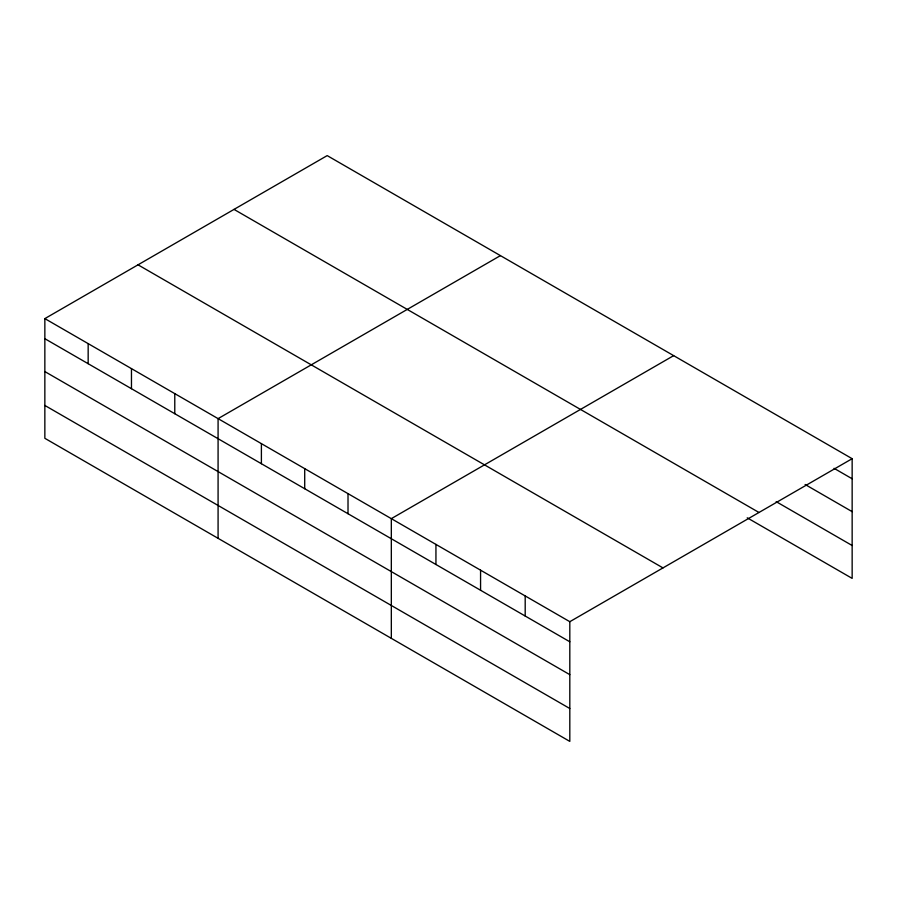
<?xml version="1.0" encoding="UTF-8"?>
<svg xmlns="http://www.w3.org/2000/svg" width="897" height="897" viewBox="0 0 897 897"><rect width="100%" height="100%" fill="white"/><g stroke="black" fill="none" stroke-linecap="round" stroke-linejoin="round"><path stroke-width="1.35" d="M44.85 318.614L569.808 621.699L569.808 741.393L44.85 438.308L44.85 318.614L327.192 155.607L852.15 458.692L852.15 578.386L747.223 517.816M500.425 255.623L218.083 418.63L218.083 538.323M673.658 355.638L391.327 518.645L391.327 638.35M569.808 621.699L852.15 458.692M834.064 468.324L852.15 478.774M805.114 484.492L852.15 511.649M776.174 501.647L852.15 545.511M234.016 209.393L758.974 512.479M138.026 264.817L662.984 567.902M44.85 338.696L569.808 641.781M44.85 371.571L569.808 674.656M44.85 405.444L569.808 708.518M525.193 595.933L525.193 616.015M480.568 570.167L480.568 590.26M435.942 544.412L435.942 564.493M348.014 493.642L348.014 513.723M304.711 468.638L304.711 488.719M261.397 443.634L261.397 463.715M174.78 393.626L174.78 413.708M131.467 368.622L131.467 388.704M88.164 343.618L88.164 363.7"/></g></svg>
